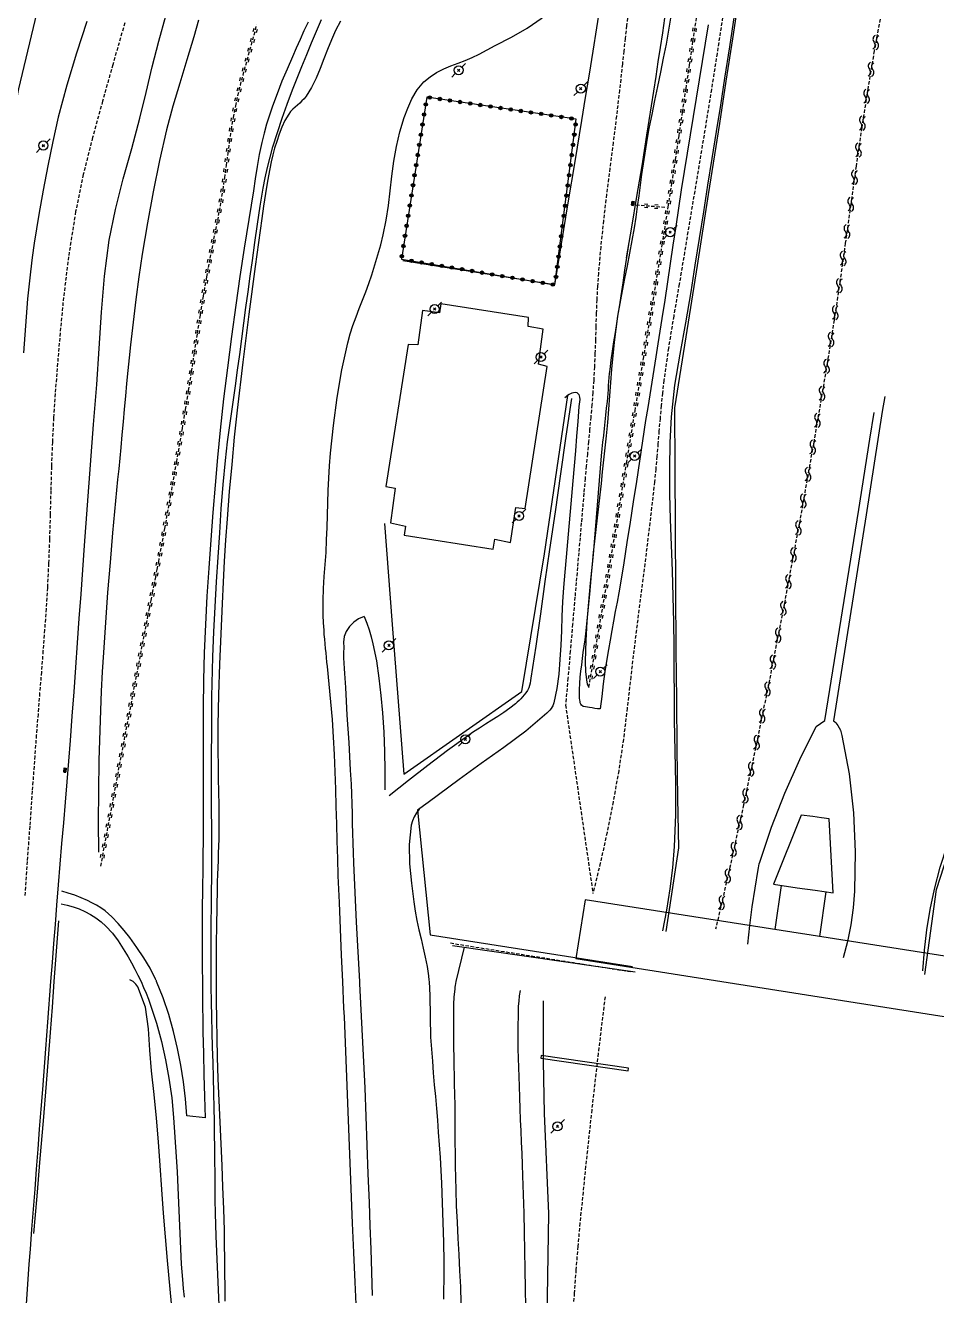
# Model space of a CAD drawing. Header units: millimetres. Extents: x 139000 to 140000, y 142998 to 144000.
# Drawn here: x 139575.7 to 139709.2, y 143625 to 143811 of the extents above; entities that cross this region are included whole.
import ezdxf

# ---------------------------------------------------------------- set-up
doc = ezdxf.new("R2010")
doc.units = ezdxf.units.MM
doc.linetypes.add('DASHED', pattern=[0.75, 0.5, -0.25])
doc.layers.get('0').update_dxf_attribs({"linetype": 'CONTINUOUS'})
for name, color, linetype in [('W0001', 6, 'DASHED'), ('W0008', 7, 'CONTINUOUS'), ('W0010', 4, 'CONTINUOUS'), ('W0017', 7, 'CONTINUOUS'), ('W0071', 7, 'CONTINUOUS'), ('W0104', 1, 'CONTINUOUS'), ('W0112', 1, 'DASHED'), ('W0120', 7, 'CONTINUOUS'), ('W0211', 2, 'CONTINUOUS'), ('W0214', 2, 'CONTINUOUS'), ('W0220', 5, 'DASHED'), ('W0300', 7, 'CONTINUOUS'), ('W0323', 7, 'CONTINUOUS'), ('W0401', 7, 'CONTINUOUS'), ('W0402', 7, 'CONTINUOUS'), ('W0473', 7, 'CONTINUOUS'), ('W0500', 5, 'DASHED'), ('W0510', 5, 'CONTINUOUS')]:
    doc.layers.add(name, color=color, linetype=linetype)

# ---------------------------------------------------------------- blocks, each defined once
blk = doc.blocks.new('T473')
for p, q in [((-0.166667, 0.166667), (0.166667, -0.166667)), ((-0.166667, -0.166667), (0.166667, 0.166667)), ((0.500001, 0.500001), (1.000002, 1.000002)), ((-1.000002, -1.000002), (-0.500001, -0.500001))]:
    blk.add_line(p, q)
blk.add_ellipse((0, 0), major_axis=(0.471405, 0.471405), ratio=1, start_param=5.4977871438, end_param=11.780972451)
blk = doc.blocks.new('T401')
for p, q in [((-0.3, 0.3), (0, 0.3)), ((-0.3, -0.25), (-0.3, 0.3)), ((-0.3, 0.15), (0, 0.15)), ((-0.3, 0), (0, 0)), ((0, 0.3), (0, -0.25)), ((-0.3, -0.15), (0, -0.15)), ((-0.3, -0.25), (-0.3, -0.3)), ((-0.3, -0.3), (0, -0.3)), ((0, -0.3), (0, -0.25))]:
    blk.add_line(p, q)
blk = doc.blocks.new('t323o')
at = {"color": 0, "linetype": 'Continuous'}
for radius in [0.25, 0.15]:
    blk.add_circle((0, 0), radius, dxfattribs=at)
blk = doc.blocks.new('t220o')
at = {"color": 0, "linetype": 'Continuous'}
for p, q in [((-0.25, 0.25), (0.25, 0.25)), ((-0.25, -0.25), (0.25, -0.25))]:
    blk.add_line(p, q, dxfattribs=at)
blk = doc.blocks.new('t500o')
at = {"color": 0, "linetype": 'Continuous'}
for centre, start, end in [((-0.5, 0.625), 216.8699, 323.1301), ((0.5, -0.125), 36.8699, 143.1301), ((0.5, -0.625), 36.8699, 143.1301), ((-0.5, 0.125), 216.8699, 323.1301)]:
    blk.add_arc(centre, 0.625, start, end, dxfattribs=at)

msp = doc.modelspace()

# ---------------------------------------------------------------- linework, layer by layer
at = {"layer": 'W0001'}
for points in [[(139664.01, 143812.84), (139663.8, 143810.97), (139663.58, 143809.09), (139663.37, 143807.22), (139663.17, 143805.35), (139662.76, 143801.52), (139662.3, 143797.7), (139661.82, 143793.88), (139661.33, 143790.06), (139660.85, 143786.24), (139660.4, 143782.42), (139660, 143778.59), (139659.66, 143774.75), (139659.52, 143772.79), (139659.42, 143770.82), (139659.34, 143768.86), (139659.29, 143766.89), (139659.23, 143764.93), (139659.16, 143762.96), (139659.08, 143761), (139658.97, 143759.04), (139658.84, 143757.24), (139658.7, 143755.44), (139658.54, 143753.65), (139658.38, 143751.85), (139658.21, 143750.06), (139658.04, 143748.26), (139657.87, 143746.47), (139657.71, 143744.67), (139657.53, 143742.5), (139657.34, 143740.33), (139657.15, 143738.15), (139656.97, 143735.98), (139656.78, 143733.8), (139656.59, 143731.63), (139656.41, 143729.45), (139656.22, 143727.28), (139655.88, 143723.33), (139655.54, 143719.38), (139655.2, 143715.42), (139654.85, 143711.47), (139658.86, 143683.9)], [(139590.26, 143811.36), (139588.5, 143805.25), (139587.01, 143799.91), (139585.54, 143794.57), (139584.19, 143789.18), (139583.06, 143783.74), (139582.01, 143777.12), (139581.21, 143770.45), (139580.59, 143763.77), (139580.06, 143757.09), (139579.82, 143753.54), (139579.65, 143749.99), (139579.52, 143746.43), (139579.42, 143742.88), (139579.33, 143739.33), (139579.23, 143735.77), (139579.09, 143732.22), (139578.92, 143728.67), (139578.73, 143725.59), (139578.51, 143722.5), (139578.28, 143719.42), (139578.04, 143716.34), (139577.79, 143713.26), (139577.55, 143710.18), (139577.3, 143707.1), (139577.07, 143704.02), (139576.7, 143698.88), (139576.33, 143693.74), (139575.96, 143688.6), (139575.6, 143683.46)], [(139677.86, 143812.19), (139677.05, 143806.91), (139676.22, 143801.62), (139675.74, 143798.65), (139675.26, 143795.67), (139674.76, 143792.69), (139674.27, 143789.72), (139673.77, 143786.74), (139673.27, 143783.77), (139672.77, 143780.79), (139672.29, 143777.81), (139671.5, 143773.13), (139670.69, 143768.44), (139669.92, 143763.75), (139669.26, 143759.04), (139669.04, 143757.19), (139668.85, 143755.33), (139668.69, 143753.47), (139668.53, 143751.61), (139668.39, 143749.75), (139668.23, 143747.89), (139668.06, 143746.03), (139667.88, 143744.17), (139667.2, 143738.18), (139666.46, 143732.19), (139665.7, 143726.2), (139664.94, 143720.22), (139664.4, 143715.63), (139663.88, 143711.03), (139663.32, 143706.44), (139662.63, 143701.86), (139661.82, 143697.34), (139660.93, 143692.84), (139659.94, 143688.36), (139658.86, 143683.9)], [(139660.63, 143668.77), (139659.63, 143660.5), (139658.68, 143652.21), (139657.79, 143643.93), (139656.95, 143635.63), (139656.64, 143632.22), (139656.37, 143628.81), (139656.12, 143625.4), (139655.88, 143621.98)]]:
    msp.add_lwpolyline(points, dxfattribs=at)
at = {"layer": 'W0008'}
for points in [[(139659.81, 143813.45), (139659.37, 143810.65), (139658.84, 143807.25), (139658.29, 143803.86), (139657.73, 143800.47), (139657.17, 143797.08), (139656.19, 143791.07), (139655.2, 143785.05), (139654.21, 143779.04), (139653.22, 143773.03)], [(139584.68, 143811.59), (139583.2, 143806.94), (139581.79, 143802.26), (139580.52, 143797.55), (139579.7, 143794.02), (139578.98, 143790.46), (139578.32, 143786.9), (139577.69, 143783.33), (139577.33, 143781.24), (139577, 143779.14), (139576.69, 143777.03), (139576.43, 143774.92), (139576.02, 143770.97), (139575.71, 143767), (139575.43, 143763.04)], [(139579.45, 143671), (139579.66, 143673.79), (139579.88, 143676.59), (139580.1, 143679.38), (139580.32, 143682.18), (139580.56, 143685.19), (139580.81, 143688.21), (139581.06, 143691.22), (139581.31, 143694.24), (139581.56, 143697.26), (139581.81, 143700.27), (139582.05, 143703.29), (139582.29, 143706.3), (139582.56, 143709.87), (139582.83, 143713.44), (139583.09, 143717.01), (139583.35, 143720.58), (139583.6, 143724.15), (139583.86, 143727.72), (139584.12, 143731.3), (139584.38, 143734.86), (139584.82, 143740.76), (139585.26, 143746.66), (139585.7, 143752.55), (139586.17, 143758.45), (139586.53, 143763.72), (139586.84, 143769.01), (139587.27, 143774.29), (139587.97, 143779.54), (139588.89, 143784.07), (139590.05, 143788.55), (139591.3, 143792.99), (139592.49, 143797.44), (139593.41, 143801.18), (139594.3, 143804.94), (139595.24, 143808.68), (139596.28, 143812.39)], [(139675.72, 143811.09), (139675.29, 143808.41), (139674.85, 143805.72), (139674.41, 143803.03), (139673.97, 143800.35), (139673.53, 143797.66), (139673.09, 143794.97), (139672.66, 143792.29), (139672.23, 143789.6), (139671.81, 143786.91), (139671.4, 143784.23), (139670.99, 143781.54), (139670.59, 143778.85), (139670.19, 143776.16), (139669.78, 143773.48), (139669.37, 143770.79), (139668.96, 143768.11), (139668.66, 143766.24), (139668.37, 143764.37), (139668.07, 143762.5), (139667.77, 143760.64), (139667.47, 143758.77), (139667.18, 143756.91), (139666.88, 143755.04), (139666.58, 143753.17), (139666.12, 143750.19), (139665.67, 143747.21), (139665.22, 143744.23), (139664.77, 143741.25), (139664.31, 143738.27), (139663.85, 143735.29), (139663.38, 143732.31), (139662.89, 143729.33), (139662.65, 143727.94), (139662.4, 143726.56), (139662.14, 143725.17), (139661.87, 143723.78), (139661.61, 143722.4), (139661.36, 143721.01), (139661.12, 143719.62), (139660.89, 143718.23), (139660.62, 143716.41), (139660.37, 143714.58), (139660.14, 143712.76), (139659.94, 143710.93)], [(139663.78, 143776.97), (139664.55, 143781.46), (139665.31, 143785.95), (139666.05, 143790.45), (139666.78, 143794.95), (139667.12, 143797.09), (139667.45, 143799.23), (139667.78, 143801.37), (139668.11, 143803.51), (139668.43, 143805.65), (139668.75, 143807.79), (139669.08, 143809.93), (139669.41, 143812.07)], [(139679.57, 143812.44), (139678.86, 143807.85), (139678.15, 143803.26), (139677.53, 143799.35), (139676.92, 143795.45), (139676.29, 143791.54), (139675.67, 143787.63), (139675.05, 143783.72), (139674.42, 143779.82), (139673.8, 143775.91), (139673.19, 143772), (139672.41, 143767.45), (139671.57, 143762.89), (139670.83, 143758.32), (139670.34, 143753.71), (139670.13, 143749.95), (139670.06, 143746.18), (139670.09, 143742.42), (139670.19, 143738.65), (139670.33, 143734.9), (139670.47, 143731.14), (139670.59, 143727.38), (139670.66, 143723.62), (139670.7, 143720.04), (139670.73, 143716.46), (139670.76, 143712.88), (139670.78, 143709.3), (139670.85, 143704.68), (139670.95, 143700.04), (139670.97, 143695.41), (139670.78, 143690.78), (139670.51, 143687.66), (139670.12, 143684.56), (139669.63, 143681.48), (139669.04, 143678.41)], [(139659.94, 143710.93), (139659.53, 143710.95), (139659.13, 143711), (139658.73, 143711.06), (139658.34, 143711.13), (139658.06, 143711.17), (139657.76, 143711.21), (139657.45, 143711.3), (139657.19, 143711.47), (139657.07, 143711.64), (139657.01, 143711.83), (139656.97, 143712.02), (139656.95, 143712.21), (139656.91, 143712.51), (139656.89, 143712.82), (139656.88, 143713.12), (139656.88, 143713.43), (139656.89, 143713.73), (139656.91, 143714.04), (139656.93, 143714.34), (139656.95, 143714.64), (139657.01, 143715.56), (139657.1, 143716.47), (139657.21, 143717.38), (139657.33, 143718.29), (139657.45, 143719.2), (139657.58, 143720.11), (139657.7, 143721.02), (139657.8, 143721.93), (139658.1, 143724.83), (139658.39, 143727.73), (139658.67, 143730.62), (139658.93, 143733.52), (139659.09, 143735.33), (139659.24, 143737.14), (139659.38, 143738.95), (139659.52, 143740.76), (139659.66, 143742.57), (139659.81, 143744.38), (139659.96, 143746.19), (139660.13, 143748), (139660.22, 143748.99), (139660.33, 143749.98), (139660.44, 143750.97), (139660.55, 143751.96), (139660.66, 143752.95), (139660.77, 143753.95), (139660.87, 143754.94), (139660.97, 143755.93), (139661.02, 143756.52), (139661.07, 143757.1), (139661.12, 143757.69), (139661.16, 143758.28), (139661.21, 143758.87), (139661.26, 143759.46), (139661.31, 143760.04), (139661.38, 143760.63), (139661.55, 143761.98), (139661.73, 143763.33), (139661.93, 143764.68), (139662.15, 143766.03), (139662.36, 143767.38), (139662.58, 143768.72), (139662.79, 143770.07), (139663, 143771.42), (139663.28, 143773.29), (139663.55, 143775.16), (139663.83, 143777.04), (139664.1, 143778.91)], [(139654.75, 143756.5), (139654.94, 143756.69), (139655.14, 143756.85), (139655.36, 143756.99), (139655.6, 143757.11), (139655.8, 143757.19), (139656.02, 143757.27), (139656.26, 143757.31), (139656.5, 143757.25), (139656.67, 143757.12), (139656.78, 143756.95), (139656.84, 143756.76), (139656.88, 143756.58), (139656.92, 143756.23), (139656.9, 143755.88), (139656.84, 143755.53), (139656.8, 143755.19), (139656.65, 143753.03), (139656.47, 143750.87), (139656.29, 143748.7), (139656.11, 143746.54), (139655.92, 143744.31), (139655.73, 143742.08), (139655.54, 143739.85), (139655.34, 143737.62), (139655.15, 143735.39), (139654.95, 143733.16), (139654.76, 143730.93), (139654.57, 143728.7), (139654.42, 143726.6), (139654.32, 143724.49), (139654.24, 143722.38), (139654.16, 143720.27), (139654.03, 143718.15), (139653.84, 143716.03), (139653.55, 143713.92), (139653.13, 143711.83), (139653.09, 143711.68), (139653.03, 143711.52), (139652.97, 143711.37), (139652.89, 143711.23), (139652.72, 143710.97), (139652.53, 143710.74), (139652.32, 143710.52), (139652.1, 143710.3), (139649.04, 143707.67), (139645.8, 143705.26), (139642.5, 143702.94), (139639.25, 143700.59), (139637.74, 143699.46), (139636.22, 143698.34), (139634.7, 143697.22), (139633.17, 143696.11)], [(139707.47, 143672.05), (139709.2, 143684.46), (139714.23, 143700.01), (139719.61, 143715.78), (139729.43, 143745.28)], [(139633.17, 143696.11), (139635.02, 143677.84)], [(139635.02, 143677.84), (139664.68, 143673.22)], [(139575.8, 143623.04), (139575.95, 143625.23), (139576.11, 143627.43), (139576.27, 143629.63), (139576.43, 143631.82), (139576.66, 143634.75), (139576.89, 143637.67), (139577.11, 143640.6), (139577.34, 143643.52), (139577.57, 143646.45), (139577.79, 143649.37), (139578.02, 143652.3), (139578.24, 143655.22), (139578.39, 143657.2), (139578.55, 143659.17), (139578.7, 143661.14), (139578.85, 143663.11), (139579, 143665.08), (139579.15, 143667.06), (139579.3, 143669.03), (139579.45, 143671)], [(139645.43, 143557.28), (139649.71, 143584.67), (139652.18, 143604.41), (139652.04, 143615.62), (139652.4, 143637.03), (139651.75, 143651.69), (139651.64, 143659.36), (139651.62, 143668.18)]]:
    msp.add_lwpolyline(points, dxfattribs=at)
at = {"layer": 'W0010'}
for points in [[(139579.93, 143671), (139580.58, 143679.91)], [(139576.94, 143634.11), (139577.42, 143639.6), (139577.88, 143645.1), (139578.34, 143650.59), (139578.78, 143656.09), (139579.08, 143659.81), (139579.37, 143663.54), (139579.65, 143667.27), (139579.93, 143671)]]:
    msp.add_lwpolyline(points, dxfattribs=at)
at = {"layer": 'W0017'}
for points in [[(139552, 143671), (139552.34, 143671.68), (139557.48, 143681.44), (139559.79, 143687.02), (139561.9, 143698.55), (139564.03, 143718.53), (139565.85, 143738.92), (139567.74, 143760.88), (139569.58, 143776.29), (139571.74, 143786.48), (139574.75, 143801.7), (139578.21, 143816.24)], [(139653.22, 143773.03), (139631, 143776.51)], [(139648.45, 143713.46), (139651.76, 143733.65), (139655.19, 143756.81)], [(139628.33, 143738.09), (139629.43, 143723.3), (139631.15, 143701.36)], [(139631.15, 143701.36), (139648.45, 143713.46)]]:
    msp.add_lwpolyline(points, dxfattribs=at)
at = {"layer": 'W0071'}
for points in [[(139617.11, 143811.47), (139616.52, 143810.2), (139615.94, 143808.94), (139615.37, 143807.67), (139614.82, 143806.4), (139614.05, 143804.61), (139613.29, 143802.82), (139612.57, 143801.01), (139611.89, 143799.18), (139611.45, 143797.87), (139611.04, 143796.55), (139610.67, 143795.22), (139610.34, 143793.88), (139609.97, 143792.11), (139609.66, 143790.33), (139609.38, 143788.55), (139609.1, 143786.76), (139608.43, 143782.59), (139607.77, 143778.4), (139607.14, 143774.22), (139606.54, 143770.03), (139605.92, 143765.46), (139605.31, 143760.89), (139604.75, 143756.31), (139604.24, 143751.73), (139603.84, 143747.72), (139603.5, 143743.7), (139603.18, 143739.68), (139602.89, 143735.66), (139602.59, 143731.54), (139602.31, 143727.41), (139602.07, 143723.29), (139601.89, 143719.15), (139601.8, 143715.11), (139601.77, 143711.06), (139601.77, 143707.01), (139601.76, 143702.96), (139601.76, 143701.52), (139601.75, 143700.07), (139601.75, 143698.62), (139601.75, 143697.17), (139601.74, 143695.72), (139601.74, 143694.28), (139601.73, 143692.83), (139601.73, 143691.38), (139601.71, 143689.87), (139601.7, 143688.36), (139601.68, 143686.85), (139601.66, 143685.34), (139601.64, 143683.83), (139601.62, 143682.32), (139601.61, 143680.8), (139601.61, 143679.29), (139601.61, 143677.22), (139601.61, 143675.15), (139601.62, 143673.07), (139601.63, 143671)], [(139602.92, 143671), (139602.91, 143673.18), (139602.91, 143675.37), (139602.92, 143677.55), (139602.94, 143679.74), (139602.97, 143681.92), (139602.99, 143684.11), (139603, 143686.29), (139603.01, 143688.48), (139603.01, 143690.28), (139603, 143692.08), (139603, 143693.89), (139602.99, 143695.69), (139602.98, 143697.49), (139602.97, 143699.29), (139602.97, 143701.1), (139602.98, 143702.9), (139602.99, 143704.86), (139603, 143706.82), (139603.01, 143708.77), (139603.02, 143710.73), (139603.04, 143712.69), (139603.07, 143714.65), (139603.12, 143716.61), (139603.17, 143718.57), (139603.32, 143722.22), (139603.5, 143725.86), (139603.72, 143729.51), (139603.94, 143733.15), (139604.17, 143736.69), (139604.4, 143740.24), (139604.67, 143743.78), (139605.01, 143747.32), (139605.16, 143748.68), (139605.33, 143750.05), (139605.51, 143751.42), (139605.71, 143752.78), (139605.91, 143754.14), (139606.1, 143755.5), (139606.3, 143756.87), (139606.49, 143758.23), (139606.8, 143760.53), (139607.1, 143762.82), (139607.41, 143765.12), (139607.71, 143767.42), (139608.02, 143769.72), (139608.33, 143772.01), (139608.64, 143774.31), (139608.97, 143776.6), (139609.33, 143779.24), (139609.69, 143781.89), (139610.08, 143784.52), (139610.54, 143787.15), (139610.85, 143788.68), (139611.18, 143790.21), (139611.55, 143791.73), (139611.97, 143793.23), (139612.62, 143795.34), (139613.33, 143797.42), (139614.08, 143799.49), (139614.86, 143801.55), (139615.53, 143803.29), (139616.22, 143805.01), (139616.93, 143806.73), (139617.64, 143808.45), (139618.37, 143810.16), (139619.08, 143811.88)], [(139594.93, 143671), (139594.89, 143671.09), (139594.85, 143671.18), (139594.81, 143671.27), (139594.77, 143671.36), (139593.96, 143672.96), (139593.04, 143674.5), (139592.05, 143675.99), (139590.99, 143677.44), (139590.17, 143678.49), (139589.31, 143679.52), (139588.38, 143680.49), (139587.37, 143681.38), (139586.76, 143681.82), (139586.12, 143682.21), (139585.46, 143682.55), (139584.79, 143682.87), (139583.87, 143683.27), (139582.94, 143683.63), (139581.99, 143683.95), (139581.03, 143684.22)], [(139580.93, 143682.37), (139581.83, 143682.2), (139582.71, 143681.96), (139583.57, 143681.65), (139584.4, 143681.28), (139585.24, 143680.83), (139586.03, 143680.32), (139586.79, 143679.75), (139587.49, 143679.12), (139588.44, 143678.08), (139589.27, 143676.97), (139590.03, 143675.81), (139590.75, 143674.62), (139591.25, 143673.73), (139591.74, 143672.83), (139592.2, 143671.92), (139592.64, 143671)], [(139592.64, 143671), (139593.02, 143670.15), (139593.38, 143669.28), (139593.73, 143668.41), (139594.05, 143667.53), (139594.9, 143664.91), (139595.62, 143662.25), (139596.23, 143659.56), (139596.74, 143656.85), (139597.14, 143653.99), (139597.41, 143651.11), (139597.6, 143648.24), (139597.79, 143645.36), (139597.94, 143643.12), (139598.05, 143640.87), (139598.14, 143638.61), (139598.22, 143636.36), (139598.31, 143634.11), (139598.41, 143631.86), (139598.54, 143629.61), (139598.7, 143627.36), (139598.82, 143626.07), (139598.95, 143624.78)], [(139599.34, 143651.35), (139599.17, 143653.83), (139598.89, 143656.3), (139598.5, 143658.76), (139598.01, 143661.19), (139597.41, 143663.69), (139596.72, 143666.17), (139595.9, 143668.61), (139594.93, 143671)], [(139601.63, 143671), (139601.65, 143669.16), (139601.67, 143667.31), (139601.69, 143665.47), (139601.72, 143663.62), (139601.78, 143660.48), (139601.85, 143657.33), (139601.93, 143654.19), (139602.03, 143651.05)], [(139604.1, 143623.63), (139603.94, 143627), (139603.78, 143630.37), (139603.64, 143633.73), (139603.55, 143637.1), (139603.53, 143639.02), (139603.5, 143640.95), (139603.49, 143642.87), (139603.47, 143644.79), (139603.45, 143646.71), (139603.43, 143648.63), (139603.4, 143650.55), (139603.37, 143652.48), (139603.33, 143654.7), (139603.27, 143656.93), (139603.2, 143659.15), (139603.13, 143661.38), (139603.06, 143663.6), (139603, 143665.83), (139602.95, 143668.05), (139602.92, 143670.28), (139602.92, 143670.46), (139602.92, 143670.64), (139602.92, 143670.82), (139602.92, 143671)], [(139602.03, 143651.05), (139599.34, 143651.35)]]:
    msp.add_lwpolyline(points, dxfattribs=at)
at = {"layer": 'W0104'}
msp.add_lwpolyline([(139631.21, 143736.36), (139644.24, 143734.31), (139644.49, 143735.77), (139646.79, 143735.27), (139647.57, 143740.42), (139648.93, 143740.25), (139652.15, 143761.07), (139650.86, 143761.42), (139651.56, 143766.52), (139649.35, 143766.94), (139649.44, 143768.24), (139636.56, 143770.24), (139636.36, 143768.91), (139633.87, 143769.26), (139633.19, 143764.22), (139631.81, 143764.27), (139628.53, 143743.49), (139629.87, 143743.26), (139629.2, 143738.15), (139631.41, 143737.68)], close=True, dxfattribs=at)
for points in [[(139691.06, 143695.15), (139689.36, 143695.37), (139685.3, 143685.25)], [(139692.33, 143694.98), (139691.06, 143695.15)], [(139691.42, 143684.37), (139694.07, 143683.98), (139693.45, 143694.83), (139692.33, 143694.98)], [(139685.3, 143685.25), (139688.78, 143684.75)], [(139686.42, 143685.09), (139685.53, 143678.62)], [(139688.78, 143684.75), (139691.42, 143684.37)], [(139688, 143678.23), (139657.71, 143682.98), (139656.36, 143674.36)], [(139692.1, 143677.59), (139693.04, 143684.13)], [(139690.85, 143677.79), (139688, 143678.23)], [(139719.38, 143671), (139719.73, 143673.25), (139690.85, 143677.79)], [(139656.36, 143674.36), (139677.76, 143671)], [(139677.76, 143671), (139718.38, 143664.63), (139719.38, 143671)]]:
    msp.add_lwpolyline(points, dxfattribs=at)
at = {"layer": 'W0112'}
msp.add_lwpolyline([(139637.98, 143676.65), (139664.68, 143672.41)], dxfattribs=at)
at = {"layer": 'W0120'}
msp.add_lwpolyline([(139638.27, 143676.29), (139665.06, 143672.42)], dxfattribs=at)
at = {"layer": 'W0211'}
for points in [[(139601.08, 143811.78), (139600.4, 143809.35), (139599.37, 143805.95), (139598.32, 143802.56), (139597.31, 143799.16), (139596.4, 143795.73), (139595.36, 143791.21), (139594.42, 143786.66), (139593.57, 143782.1), (139592.8, 143777.52), (139592.3, 143774.21), (139591.86, 143770.89), (139591.47, 143767.56), (139591.1, 143764.23), (139590.9, 143762.35), (139590.71, 143760.47), (139590.53, 143758.59), (139590.36, 143756.71), (139590.19, 143754.83), (139590.02, 143752.95), (139589.85, 143751.06), (139589.68, 143749.18), (139589.53, 143747.63), (139589.37, 143746.07), (139589.22, 143744.52), (139589.07, 143742.96), (139588.91, 143741.4), (139588.77, 143739.85), (139588.62, 143738.29), (139588.48, 143736.73), (139588.11, 143732.34), (139587.75, 143727.96), (139587.43, 143723.56), (139587.13, 143719.17), (139586.96, 143716.34), (139586.81, 143713.5), (139586.69, 143710.67), (139586.59, 143707.83), (139586.48, 143703.36), (139586.41, 143698.89), (139586.38, 143694.41), (139586.39, 143689.93)], [(139621.86, 143811.61), (139621.15, 143810.28), (139620.53, 143808.9), (139619.98, 143807.5), (139619.45, 143806.09), (139618.91, 143804.68), (139618.31, 143803.28), (139617.63, 143801.93), (139616.83, 143800.63), (139616.55, 143800.27), (139616.23, 143799.94), (139615.9, 143799.63), (139615.55, 143799.34), (139615.21, 143799.04), (139614.88, 143798.73), (139614.56, 143798.4), (139614.28, 143798.03), (139613.72, 143797.09), (139613.26, 143796.09), (139612.88, 143795.06), (139612.52, 143794.03), (139612.21, 143793.04), (139611.95, 143792.04), (139611.72, 143791.03), (139611.51, 143790.01), (139611.17, 143788.2), (139610.88, 143786.37), (139610.61, 143784.54), (139610.36, 143782.71), (139609.37, 143775.72), (139608.43, 143768.71), (139607.55, 143761.7), (139606.74, 143754.68), (139606.31, 143750.7), (139605.93, 143746.72), (139605.58, 143742.74), (139605.26, 143738.75), (139605.04, 143735.65), (139604.85, 143732.56), (139604.68, 143729.47), (139604.53, 143726.37), (139604.32, 143721.92), (139604.14, 143717.46), (139603.99, 143713.01), (139603.9, 143708.55), (139603.89, 143706.59), (139603.9, 143704.64), (139603.93, 143702.68), (139603.97, 143700.73), (139604.01, 143698.77), (139604.04, 143696.82), (139604.06, 143694.86), (139604.05, 143692.91), (139604.03, 143691.87), (139604, 143690.83), (139603.97, 143689.79), (139603.93, 143688.75), (139603.89, 143687.71), (139603.85, 143686.67), (139603.81, 143685.63), (139603.79, 143684.59), (139603.73, 143681.91), (139603.68, 143679.23), (139603.65, 143676.56), (139603.64, 143673.88), (139603.64, 143673.16), (139603.64, 143672.44), (139603.64, 143671.72), (139603.65, 143671)], [(139670.23, 143812.09), (139669.94, 143810.31), (139669.57, 143808.25), (139669.17, 143806.19), (139668.75, 143804.14), (139668.32, 143802.08), (139667.89, 143800.03), (139667.47, 143797.98), (139667.07, 143795.92), (139666.7, 143793.86), (139666.45, 143792.31), (139666.21, 143790.75), (139665.99, 143789.19), (139665.78, 143787.62), (139665.57, 143786.06), (139665.35, 143784.5), (139665.13, 143782.94), (139664.88, 143781.38), (139664.57, 143779.53), (139664.22, 143777.67), (139663.86, 143775.82), (139663.5, 143773.97), (139663.14, 143772.12), (139662.8, 143770.27), (139662.48, 143768.41), (139662.21, 143766.54), (139661.97, 143764.59), (139661.76, 143762.65), (139661.58, 143760.69), (139661.43, 143758.74), (139661.28, 143756.79), (139661.13, 143754.83), (139660.97, 143752.88), (139660.79, 143750.93), (139660.66, 143749.61), (139660.52, 143748.28), (139660.38, 143746.96), (139660.23, 143745.63), (139660.05, 143743.95), (139659.85, 143742.26), (139659.66, 143740.57), (139659.46, 143738.88), (139659.26, 143737.2), (139659.07, 143735.51), (139658.89, 143733.82), (139658.73, 143732.13), (139658.46, 143729.34), (139658.19, 143726.54), (139657.98, 143723.74), (139657.84, 143720.94), (139657.78, 143719.42), (139657.73, 143717.89), (139657.76, 143716.35), (139657.96, 143714.82), (139658.01, 143714.62), (139658.08, 143714.43), (139658.16, 143714.24), (139658.27, 143714.06)], [(139655.72, 143756.4), (139654.91, 143750.87), (139654.11, 143745.33), (139653.31, 143739.8), (139652.5, 143734.27), (139651.83, 143729.56), (139651.18, 143724.84), (139650.5, 143720.13), (139649.74, 143715.43), (139649.69, 143715.07), (139649.65, 143714.71), (139649.58, 143714.35), (139649.46, 143714), (139649.28, 143713.64), (139649.04, 143713.3), (139648.79, 143712.99), (139648.53, 143712.68), (139648.29, 143712.41), (139648.04, 143712.16), (139647.78, 143711.91), (139647.51, 143711.68), (139646.67, 143711.03), (139645.81, 143710.41), (139644.93, 143709.83), (139644.03, 143709.26), (139643.14, 143708.7), (139642.25, 143708.13), (139641.36, 143707.55), (139640.49, 143706.95), (139637.57, 143704.83), (139634.68, 143702.66), (139631.82, 143700.46), (139628.98, 143698.21)], [(139625.34, 143724.47), (139624.53, 143724.12), (139623.81, 143723.63), (139623.19, 143723), (139622.7, 143722.27), (139622.42, 143721.52), (139622.33, 143720.71), (139622.34, 143719.92), (139622.33, 143719.16), (139622.33, 143718.4), (139622.37, 143717.63), (139622.42, 143716.86), (139622.47, 143716.1), (139622.58, 143714.07), (139622.7, 143712.05), (139622.82, 143710.03), (139622.95, 143708.01), (139623.08, 143705.99), (139623.2, 143703.96), (139623.31, 143701.94), (139623.41, 143699.92), (139623.47, 143698.48), (139623.51, 143697.04), (139623.56, 143695.6), (139623.59, 143694.16), (139623.63, 143692.72), (139623.67, 143691.28), (139623.72, 143689.84), (139623.77, 143688.4), (139623.97, 143684.05), (139624.19, 143679.7), (139624.42, 143675.35), (139624.64, 143671)], [(139640, 143676.04), (139638.76, 143671)], [(139603.65, 143671), (139603.67, 143668.23), (139603.7, 143665.47), (139603.75, 143662.7), (139603.81, 143659.94), (139603.91, 143656.77), (139604.03, 143653.59), (139604.17, 143650.42), (139604.32, 143647.25), (139604.47, 143644.08), (139604.6, 143640.91), (139604.72, 143637.73), (139604.81, 143634.56), (139604.85, 143632.49), (139604.88, 143630.42), (139604.89, 143628.35), (139604.9, 143626.28), (139604.9, 143624.22)], [(139624.64, 143671), (139624.64, 143670.91), (139624.65, 143670.83), (139624.65, 143670.74), (139624.66, 143670.66), (139624.75, 143668.76), (139624.85, 143666.85), (139624.95, 143664.95), (139625.05, 143663.04), (139625.15, 143661.14), (139625.24, 143659.24), (139625.33, 143657.33), (139625.42, 143655.43), (139625.59, 143651.24), (139625.75, 143647.04), (139625.9, 143642.85), (139626.05, 143638.66), (139626.18, 143635.25), (139626.3, 143631.84), (139626.42, 143628.43), (139626.53, 143625.02)], [(139638.76, 143671), (139638.71, 143670.73), (139638.67, 143670.45), (139638.63, 143670.18), (139638.6, 143669.91), (139638.49, 143668.78), (139638.44, 143667.64), (139638.43, 143666.51), (139638.42, 143665.38), (139638.42, 143664.03), (139638.42, 143662.67), (139638.44, 143661.32), (139638.47, 143659.97), (139638.5, 143658.62), (139638.53, 143657.27), (139638.55, 143655.92), (139638.58, 143654.57), (139638.6, 143652.82), (139638.61, 143651.06), (139638.63, 143649.3), (139638.64, 143647.55), (139638.66, 143645.79), (139638.68, 143644.03), (139638.72, 143642.28), (139638.76, 143640.52), (139638.84, 143638.15), (139638.95, 143635.78), (139639.07, 143633.4), (139639.2, 143631.03), (139639.32, 143628.66), (139639.43, 143626.29), (139639.51, 143623.91)]]:
    msp.add_lwpolyline(points, dxfattribs=at)
at = {"layer": 'W0214'}
for points in [[(139622.22, 143671), (139622.04, 143674.87), (139621.87, 143678.73), (139621.71, 143682.6), (139621.55, 143686.46), (139621.46, 143689), (139621.39, 143691.54), (139621.33, 143694.08), (139621.26, 143696.62), (139621.2, 143699.16), (139621.11, 143701.7), (139621, 143704.23), (139620.86, 143706.77), (139620.68, 143709.36), (139620.44, 143711.95), (139620.19, 143714.54), (139619.95, 143717.12), (139619.88, 143717.79), (139619.82, 143718.46), (139619.75, 143719.13), (139619.68, 143719.79), (139619.62, 143720.46), (139619.56, 143721.13), (139619.5, 143721.8), (139619.46, 143722.47), (139619.4, 143723.55), (139619.35, 143724.63), (139619.32, 143725.72), (139619.33, 143726.8), (139619.39, 143728.56), (139619.5, 143730.32), (139619.64, 143732.08), (139619.75, 143733.84), (139619.83, 143735.66), (139619.9, 143737.47), (139619.95, 143739.29), (139620, 143741.1), (139620.06, 143742.92), (139620.15, 143744.73), (139620.26, 143746.54), (139620.42, 143748.36), (139620.86, 143752.43), (139621.38, 143756.5), (139622.06, 143760.55), (139622.94, 143764.55), (139623.3, 143765.83), (139623.7, 143767.08), (139624.15, 143768.32), (139624.63, 143769.55), (139625.11, 143770.77), (139625.59, 143771.99), (139626.04, 143773.23), (139626.46, 143774.47), (139626.92, 143775.93), (139627.36, 143777.39), (139627.77, 143778.86), (139628.13, 143780.34), (139628.56, 143782.48), (139628.89, 143784.63), (139629.16, 143786.78), (139629.41, 143788.94), (139629.69, 143791.11), (139630.06, 143793.27), (139630.55, 143795.41), (139631.19, 143797.51), (139631.72, 143798.9), (139632.33, 143800.27), (139633.1, 143801.58), (139634.1, 143802.74), (139634.99, 143803.48), (139635.96, 143804.11), (139636.99, 143804.63), (139638.05, 143805.08), (139639.09, 143805.48), (139640.14, 143805.88), (139641.18, 143806.31), (139642.19, 143806.81), (139644.55, 143808.05), (139646.91, 143809.29), (139649.23, 143810.62), (139651.44, 143812.13)], [(139625.34, 143724.47), (139625.73, 143723.48), (139626.07, 143722.49), (139626.37, 143721.48), (139626.63, 143720.45), (139627.13, 143717.95), (139627.51, 143715.42), (139627.79, 143712.89), (139628.03, 143710.35), (139628.22, 143707.53), (139628.34, 143704.71), (139628.38, 143701.89), (139628.35, 143699.06)], [(139633.39, 143696.26), (139633, 143695.72), (139632.68, 143695.14), (139632.43, 143694.52), (139632.25, 143693.88), (139631.91, 143691.06), (139631.98, 143688.22), (139632.28, 143685.42), (139632.62, 143682.66), (139632.81, 143681.29), (139633.07, 143679.93), (139633.36, 143678.59), (139633.68, 143677.25), (139634, 143675.91), (139634.3, 143674.56), (139634.56, 143673.2), (139634.75, 143671.83), (139634.78, 143671.63), (139634.8, 143671.42), (139634.82, 143671.21), (139634.84, 143671)], [(139624.2, 143622.68), (139624.02, 143627.01), (139623.83, 143631.33), (139623.65, 143635.65), (139623.35, 143643.19), (139623.05, 143650.73), (139622.75, 143658.28), (139622.44, 143665.82), (139622.38, 143667.11), (139622.33, 143668.41), (139622.27, 143669.7), (139622.22, 143671)], [(139634.84, 143671), (139634.91, 143669.98), (139634.96, 143668.96), (139634.98, 143667.94), (139634.99, 143666.92), (139635, 143665.9), (139635.01, 143664.88), (139635.04, 143663.86), (139635.08, 143662.84), (139635.2, 143661.1), (139635.33, 143659.36), (139635.47, 143657.63), (139635.62, 143655.89), (139635.77, 143654.16), (139635.92, 143652.43), (139636.07, 143650.69), (139636.2, 143648.96), (139636.33, 143647.09), (139636.46, 143645.23), (139636.57, 143643.36), (139636.67, 143641.49), (139636.78, 143638.62), (139636.88, 143635.74), (139636.95, 143632.86), (139637, 143629.98), (139637, 143628.61), (139637, 143627.24), (139636.98, 143625.87), (139636.96, 143624.51)], [(139649.04, 143623.32), (139648.98, 143626.07), (139648.93, 143628.82), (139648.88, 143631.57), (139648.82, 143634.32), (139648.76, 143637.07), (139648.69, 143639.82), (139648.61, 143642.57), (139648.55, 143644.21), (139648.49, 143645.85), (139648.41, 143647.49), (139648.34, 143649.13), (139648.27, 143650.76), (139648.2, 143652.4), (139648.14, 143654.04), (139648.09, 143655.68), (139648, 143658.41), (139647.92, 143661.14), (139647.88, 143663.87), (139647.93, 143666.6), (139647.97, 143667.38), (139648.03, 143668.15), (139648.12, 143668.93), (139648.23, 143669.7)]]:
    msp.add_lwpolyline(points, dxfattribs=at)
at = {"layer": 'W0220'}
for points in [[(139586.75, 143687.91), (139588.4, 143696.78), (139590.06, 143705.65), (139591.75, 143714.51), (139593.44, 143723.37), (139593.66, 143724.51), (139593.89, 143725.65), (139594.11, 143726.79), (139594.34, 143727.92), (139594.57, 143729.06), (139594.79, 143730.2), (139595.01, 143731.34), (139595.23, 143732.48), (139596.13, 143737.35), (139597.01, 143742.23), (139597.87, 143747.11), (139598.71, 143751.99), (139599.17, 143754.77), (139599.62, 143757.54), (139600.05, 143760.31), (139600.48, 143763.09), (139600.91, 143765.87), (139601.35, 143768.64), (139601.8, 143771.41), (139602.28, 143774.18), (139602.53, 143775.56), (139602.79, 143776.94), (139603.06, 143778.31), (139603.33, 143779.69), (139603.61, 143781.06), (139603.88, 143782.43), (139604.14, 143783.81), (139604.38, 143785.19), (139604.66, 143786.95), (139604.92, 143788.7), (139605.16, 143790.47), (139605.39, 143792.23), (139605.63, 143793.99), (139605.89, 143795.75), (139606.18, 143797.5), (139606.52, 143799.25), (139606.84, 143800.75), (139607.2, 143802.24), (139607.59, 143803.72), (139607.99, 143805.2), (139608.4, 143806.68), (139608.82, 143808.15), (139609.22, 143809.63), (139609.61, 143811.11)], [(139658.26, 143714.09), (139659.03, 143718.46), (139659.78, 143722.83), (139660.53, 143727.2), (139661.26, 143731.57), (139662.53, 143739.23), (139663.78, 143746.9), (139665.03, 143754.57), (139666.28, 143762.24), (139667.19, 143767.79), (139668.11, 143773.35), (139669.02, 143778.9), (139669.9, 143784.46), (139670.43, 143787.92), (139670.96, 143791.38), (139671.48, 143794.84), (139671.99, 143798.3), (139672.5, 143801.76), (139673.01, 143805.21), (139673.52, 143808.67), (139674.04, 143812.13)], [(139665.16, 143784.72), (139669.65, 143784.39)]]:
    msp.add_lwpolyline(points, dxfattribs=at)
at = {"layer": 'W0300'}
for points in [[(139591.49, 143671), (139591.02, 143671.28)], [(139597.09, 143623.87), (139596.89, 143625.97), (139596.7, 143628.06), (139596.51, 143630.16), (139596.21, 143633.63), (139595.95, 143637.11), (139595.7, 143640.58), (139595.45, 143644.06), (139595.19, 143647.53), (139594.9, 143651), (139594.56, 143654.47), (139594.17, 143657.94), (139593.93, 143660.96), (139593.76, 143664.09), (139593.29, 143667.24), (139592.17, 143670.21), (139592.03, 143670.44), (139591.87, 143670.64), (139591.69, 143670.83), (139591.49, 143671)]]:
    msp.add_lwpolyline(points, dxfattribs=at)
at = {"layer": 'W0323'}
msp.add_lwpolyline([(139630.79, 143776.79), (139653.3, 143773.01), (139656.42, 143797.27), (139634.53, 143800.51)], close=True, dxfattribs=at)
at = {"layer": 'W0402'}
msp.add_lwpolyline([(139651.23, 143659.78), (139664.03, 143657.94), (139664.09, 143658.32), (139651.29, 143660.17)], close=True, dxfattribs=at)
at = {"layer": 'W0500'}
msp.add_lwpolyline([(139709.81, 143854.98), (139708.39, 143848.17), (139706.94, 143841.37), (139705.49, 143834.56), (139704.05, 143827.76), (139702.66, 143820.94), (139701.33, 143814.12), (139700.07, 143807.27), (139699.12, 143801.66), (139698.24, 143796.03), (139697.42, 143790.39), (139696.63, 143784.75), (139695.84, 143779.11), (139695.04, 143773.47), (139694.2, 143767.84), (139693.3, 143762.22), (139691.29, 143750.43), (139689.2, 143738.66), (139687.01, 143726.91), (139684.72, 143715.18), (139682.86, 143706.03), (139680.93, 143696.89), (139678.92, 143687.77), (139676.84, 143678.67)], dxfattribs=at)
at = {"layer": 'W0510'}
for points in [[(139680.25, 143815.24), (139679.3, 143809.04), (139678.34, 143802.85), (139677.38, 143796.66), (139675.75, 143786.25), (139674.12, 143775.84), (139672.48, 143765.43), (139670.83, 143755.02)], [(139670.83, 143755.02), (139670.85, 143746.15), (139670.89, 143737.29), (139670.94, 143728.42), (139671.01, 143719.55), (139671.08, 143712.31), (139671.17, 143705.07), (139671.27, 143697.84), (139671.38, 143690.6)], [(139701.61, 143756.66), (139701.26, 143754.45), (139698.89, 143739.35), (139696.5, 143724.25), (139694.09, 143709.16)], [(139692.84, 143709.22), (139694.51, 143719.52), (139696.16, 143729.82), (139697.8, 143740.12), (139699.44, 143750.42), (139700.05, 143754.34)], [(139707.19, 143672.58), (139707.43, 143675.59), (139707.79, 143678.59), (139708.28, 143681.57), (139708.89, 143684.52), (139709.75, 143687.73), (139710.77, 143690.89), (139711.86, 143694.02), (139712.93, 143697.15), (139714.99, 143703.36), (139717.08, 143709.57), (139719.18, 143715.77), (139721.28, 143721.98), (139723.24, 143727.78), (139725.19, 143733.57), (139727.15, 143739.37), (139729.12, 143745.17)], [(139691.58, 143708.34), (139692.84, 143709.22)], [(139694.09, 143709.16), (139694.28, 143709.03), (139694.46, 143708.88), (139694.62, 143708.7), (139694.76, 143708.52), (139694.96, 143708.17), (139695.12, 143707.8), (139695.24, 143707.43), (139695.33, 143707.05), (139696.4, 143701.41), (139697.04, 143695.71), (139697.29, 143689.99), (139697.2, 143684.26), (139697.01, 143681.78), (139696.67, 143679.32), (139696.17, 143676.88), (139695.52, 143674.47)], [(139681.58, 143676.49), (139681.87, 143679.23), (139682.21, 143681.95), (139682.61, 143684.67), (139683.06, 143687.39), (139683.11, 143687.66), (139683.16, 143687.94), (139683.23, 143688.22), (139683.3, 143688.49), (139685.03, 143693.59), (139686.99, 143698.6), (139689.18, 143703.53), (139691.58, 143708.34)], [(139671.38, 143690.6), (139669.56, 143678.35)]]:
    msp.add_lwpolyline(points, dxfattribs=at)

# ---------------------------------------------------------------- block references
at = {"layer": 'W0220'}
for p, rotation in [((139609, 143808.83), 74.71328619109619), ((139609.39, 143810.28), 75.28784568018395), ((139673.55, 143808.86), 81.44278408954965), ((139673.77, 143810.35), 81.44278408954965), ((139608.6, 143807.39), 74.42029922597104), ((139673.33, 143807.38), 81.5456560236905), ((139608.2, 143805.94), 74.40892603252341), ((139673.11, 143805.9), 81.5456560236905), ((139607.41, 143803.05), 75.44931511494423), ((139607.8, 143804.49), 74.7520263426221), ((139672.89, 143804.41), 81.60646783658318), ((139607.05, 143801.59), 76.42746207051428), ((139672.45, 143801.44), 81.6252193370042), ((139672.67, 143802.93), 81.60646783658318), ((139606.71, 143800.13), 77.68633029871286), ((139672.23, 143799.96), 81.6252193370042), ((139606.4, 143798.66), 79.14850097364119), ((139672.01, 143798.48), 81.6252193370042), ((139605.88, 143795.71), 81.57849466565882), ((139606.13, 143797.19), 80.54631479825566), ((139671.57, 143795.51), 81.59163689280203), ((139671.79, 143796.99), 81.59163689280203), ((139605.66, 143794.22), 81.57849466565882), ((139671.35, 143794.02), 81.50572111870439), ((139605.46, 143792.74), 82.24479544853399), ((139671.13, 143792.54), 81.50572111870439), ((139605.26, 143791.25), 82.48263644233612), ((139670.91, 143791.06), 81.37774667004099), ((139604.86, 143788.28), 81.73407313191241), ((139605.06, 143789.76), 82.29170777946563), ((139670.46, 143788.09), 81.37774667004099), ((139670.69, 143789.57), 81.37774667004099), ((139604.64, 143786.79), 80.80986556229972), ((139670.23, 143786.61), 81.20771394719777), ((139604.4, 143785.31), 80.80986556229972), ((139666.66, 143784.61), 355.8807935696663), ((139668.16, 143784.5), 355.8807935696663), ((139670, 143785.13), 81.20771394719777), ((139604.14, 143783.84), 79.94669269787202), ((139669.77, 143783.64), 80.95995296617359), ((139603.57, 143780.89), 78.72425041013241), ((139603.86, 143782.36), 78.9600145498323), ((139669.3, 143780.68), 80.95995296617359), ((139669.53, 143782.16), 80.95995296617359), ((139603.28, 143779.42), 78.69412508305327), ((139669.06, 143779.2), 80.95995296617359), ((139602.99, 143777.95), 78.86964741395941), ((139668.82, 143777.72), 80.71377614050272), ((139602.7, 143776.47), 79.2169170588527), ((139668.58, 143776.24), 80.71377614050272), ((139602.16, 143773.52), 80.26861710542325), ((139602.43, 143775), 79.73591583149707), ((139668.1, 143773.28), 80.61701626880394), ((139668.34, 143774.76), 80.71377614050272), ((139601.91, 143772.04), 80.26861710542325), ((139667.85, 143771.8), 80.61701626880394), ((139601.66, 143770.57), 80.69419007777277), ((139667.61, 143770.32), 80.61701626880394), ((139601.18, 143767.6), 80.9997721416943), ((139601.42, 143769.08), 80.69419007777277), ((139667.36, 143768.84), 80.61701626880394), ((139600.95, 143766.12), 80.9997721416943), ((139666.87, 143765.88), 80.66967718681126), ((139667.12, 143767.36), 80.66967718681126), ((139600.72, 143764.64), 81.1853554851886), ((139666.63, 143764.4), 80.66967718681126), ((139600.49, 143763.16), 81.1853554851886), ((139666.39, 143762.92), 80.66967718681126), ((139600.03, 143760.19), 81.12816598803758), ((139600.26, 143761.68), 81.22815546606218), ((139666.15, 143761.44), 80.75884876817804), ((139599.8, 143758.71), 81.12816598803758), ((139665.66, 143758.48), 80.75884876817804), ((139665.91, 143759.96), 80.75884876817804), ((139599.57, 143757.23), 80.90816152411685), ((139665.42, 143757), 80.75884876817804), ((139599.33, 143755.75), 80.90816152411685), ((139665.18, 143755.52), 80.75884876817804), ((139598.84, 143752.79), 80.56814770165258), ((139599.09, 143754.27), 80.56814770165258), ((139664.94, 143754.04), 80.78668325158183), ((139598.6, 143751.31), 80.24541979005583), ((139664.46, 143751.07), 80.78668325158183), ((139664.7, 143752.55), 80.78668325158183), ((139598.34, 143749.83), 80.24541979005583), ((139664.22, 143749.59), 80.78668325158183), ((139598.09, 143748.35), 80.24541979005583), ((139663.98, 143748.11), 80.78668325158183), ((139597.57, 143745.4), 79.99280026206306), ((139597.83, 143746.87), 79.99280026206306), ((139663.74, 143746.63), 80.72772210312826), ((139597.31, 143743.92), 79.99280026206306), ((139663.26, 143743.67), 80.72772210312826), ((139663.5, 143745.15), 80.72772210312826), ((139597.05, 143742.44), 79.99280026206306), ((139663.02, 143742.19), 80.72772210312826), ((139596.78, 143740.97), 79.74769763032212), ((139662.77, 143740.71), 80.72772210312826), ((139596.25, 143738.01), 79.74769763032212), ((139596.52, 143739.49), 79.74769763032212), ((139662.53, 143739.23), 80.58196611120329), ((139595.98, 143736.54), 79.51011192061168), ((139662.04, 143736.27), 80.58196611120329), ((139662.29, 143737.75), 80.58196611120329), ((139595.71, 143735.06), 79.51011192061168), ((139661.8, 143734.79), 80.58196611120329), ((139595.43, 143733.59), 79.51011192061168), ((139661.55, 143733.31), 80.58196611120329), ((139594.88, 143730.64), 79.03596778556856), ((139595.16, 143732.11), 79.2654737773232), ((139661.31, 143731.83), 80.58196611120329), ((139594.59, 143729.17), 78.86753752300766), ((139660.81, 143728.87), 80.43543888930436), ((139661.06, 143730.35), 80.43543888930436), ((139594.3, 143727.7), 78.7249088169385), ((139660.56, 143727.39), 80.43543888930436), ((139594, 143726.23), 78.76171294509174), ((139660.31, 143725.91), 80.32409216098135), ((139593.43, 143723.28), 79.16043066490148), ((139593.71, 143724.75), 78.85959736402432), ((139659.8, 143722.96), 80.32409216098135), ((139660.05, 143724.44), 80.32409216098135), ((139593.14, 143721.81), 79.16043066490148), ((139659.55, 143721.48), 80.21274534962483), ((139592.86, 143720.34), 79.16043066490148), ((139659.29, 143720), 80.21274534962483), ((139592.3, 143717.39), 79.16043066490148), ((139592.58, 143718.86), 79.16043066490148), ((139659.04, 143718.52), 80.21274534962483), ((139592.02, 143715.92), 79.16043066490148), ((139658.52, 143715.57), 80.10139845630614), ((139658.78, 143717.05), 80.10139845630614), ((139591.73, 143714.44), 79.25990511529052), ((139591.45, 143712.97), 79.25990511529052), ((139590.89, 143710.02), 79.25990511529052), ((139591.17, 143711.5), 79.25990511529052), ((139590.62, 143708.55), 79.25990511529052), ((139590.34, 143707.07), 79.25990511529052), ((139590.06, 143705.6), 79.35937956355318), ((139589.5, 143702.65), 79.35937956355318), ((139589.78, 143704.13), 79.35937956355318), ((139589.23, 143701.18), 79.35937956355318), ((139588.95, 143699.7), 79.35937956355318), ((139588.67, 143698.23), 79.35937956355318), ((139588.12, 143695.28), 79.45885400943924), ((139588.39, 143696.76), 79.45885400943924), ((139587.85, 143693.81), 79.45885400943924), ((139587.57, 143692.33), 79.45885400943924), ((139587.3, 143690.86), 79.45885400943924), ((139587.02, 143689.38), 79.45885400943924)]:
    msp.add_blockref('t220o', p, dxfattribs=dict(at, rotation=rotation))
at = {"layer": 'W0323'}
for p, rotation in [((139634.36, 143799.44), 261.0468486227949), ((139634.94, 143800.44), 171.6070748125989), ((139636.43, 143800.23), 171.6070748125989), ((139637.91, 143800.01), 171.6070748125989), ((139639.39, 143799.79), 171.6070748125989), ((139640.88, 143799.57), 171.6070748125989), ((139642.36, 143799.35), 171.6070748125989), ((139634.12, 143797.96), 261.0468486227949), ((139643.85, 143799.13), 171.6070748125989), ((139645.33, 143798.91), 171.6070748125989), ((139646.81, 143798.69), 171.6070748125989), ((139648.3, 143798.47), 171.6070748125989), ((139649.78, 143798.26), 171.6070748125989), ((139651.27, 143798.04), 171.6070748125989), ((139652.75, 143797.82), 171.6070748125989), ((139654.23, 143797.6), 171.6070748125989), ((139655.72, 143797.38), 171.6070748125989), ((139633.89, 143796.48), 261.0468486227949), ((139656.32, 143796.5), 82.64956870146104), ((139633.66, 143795), 261.0468486227949), ((139656.13, 143795.01), 82.64956870146104), ((139633.19, 143792.03), 261.0468486227949), ((139633.42, 143793.51), 261.0468486227949), ((139655.75, 143792.03), 82.64956870146104), ((139655.94, 143793.52), 82.64956870146104), ((139632.96, 143790.55), 261.0468486227949), ((139655.56, 143790.55), 82.64956870146104), ((139632.72, 143789.07), 261.0468486227949), ((139655.36, 143789.06), 82.64956870146104), ((139632.49, 143787.59), 261.0468486227949), ((139655.17, 143787.57), 82.64956870146104), ((139632.02, 143784.62), 261.0468486227949), ((139632.26, 143786.11), 261.0468486227949), ((139654.79, 143784.59), 82.64956870146104), ((139654.98, 143786.08), 82.64956870146104), ((139631.79, 143783.14), 261.0468486227949), ((139654.6, 143783.11), 82.64956870146104), ((139631.56, 143781.66), 261.0468486227949), ((139654.41, 143781.62), 82.64956870146104), ((139631.32, 143780.18), 261.0468486227949), ((139654.21, 143780.13), 82.64956870146104), ((139630.86, 143777.21), 261.0468486227949), ((139631.09, 143778.7), 261.0468486227949), ((139653.83, 143777.16), 82.64956870146104), ((139654.02, 143778.64), 82.64956870146104), ((139632.27, 143776.54), 350.4782402165164), ((139633.75, 143776.29), 350.4782402165164), ((139635.23, 143776.04), 350.4782402165164), ((139636.71, 143775.79), 350.4782402165164), ((139638.19, 143775.55), 350.4782402165164), ((139639.67, 143775.3), 350.4782402165164), ((139641.14, 143775.05), 350.4782402165164), ((139653.64, 143775.67), 82.64956870146104), ((139642.62, 143774.8), 350.4782402165164), ((139644.1, 143774.55), 350.4782402165164), ((139645.58, 143774.3), 350.4782402165164), ((139647.06, 143774.06), 350.4782402165164), ((139648.54, 143773.81), 350.4782402165164), ((139650.02, 143773.56), 350.4782402165164), ((139651.5, 143773.31), 350.4782402165164), ((139653.45, 143774.18), 82.64956870146104), ((139652.98, 143773.06), 350.4782402165164)]:
    msp.add_blockref('t323o', p, dxfattribs=dict(at, rotation=rotation))
at = {"layer": 'W0401'}
for p, rotation in [((139664.86, 143784.92), 350.472914905076), ((139581.64, 143701.96), 355.3804702836404)]:
    msp.add_blockref('T401', p, dxfattribs=dict(at, rotation=rotation))
at = {"layer": 'W0473'}
for p in [(139639.19, 143804.44), (139657.08, 143801.75), (139578.33, 143793.42), (139670.18, 143780.73), (139635.67, 143769.47), (139651.23, 143762.44), (139664.96, 143747.95), (139648.04, 143739.17), (139628.96, 143720.22), (139659.93, 143716.39), (139640.16, 143706.48), (139653.67, 143649.79)]:
    msp.add_blockref('T473', p, dxfattribs=at)
at = {"layer": 'W0500'}
for p, rotation in [((139700.3, 143808.52), 259.600055700644), ((139699.61, 143804.58), 260.3830901041691), ((139698.96, 143800.63), 261.1376218861635), ((139698.34, 143796.68), 261.1376218861635), ((139697.76, 143792.73), 261.6812303823522), ((139697.19, 143788.77), 262.0138726479084), ((139696.63, 143784.8), 262.0138726479084), ((139696.08, 143780.84), 262.0888221575345), ((139695.52, 143776.88), 261.906044990693), ((139694.96, 143772.92), 261.5122113694615), ((139694.37, 143768.97), 261.5122113694615), ((139693.75, 143765.01), 260.9073524350718), ((139693.1, 143761.07), 260.3442102385274), ((139692.43, 143757.12), 260.3442102385274), ((139691.76, 143753.18), 260.3442102385274), ((139691.08, 143749.24), 259.9039316526164), ((139690.38, 143745.3), 259.9039316526164), ((139689.68, 143741.36), 259.9039316526164), ((139688.97, 143737.43), 259.4485423578772), ((139688.24, 143733.49), 259.4485423578772), ((139687.5, 143729.56), 259.4485423578772), ((139686.76, 143725.63), 258.9780425385561), ((139686, 143721.7), 258.9780425385561), ((139685.23, 143717.78), 258.9780425385561), ((139684.45, 143713.85), 258.5074063224867), ((139683.66, 143709.93), 258.5074063224867), ((139682.86, 143706.01), 258.0428924495275), ((139682.03, 143702.1), 258.0428924495275), ((139681.2, 143698.19), 258.0428924495275), ((139680.35, 143694.28), 257.5783781143541), ((139679.49, 143690.37), 257.5783781143541), ((139678.62, 143686.47), 257.1138633168147), ((139677.73, 143682.57), 257.1138633168147)]:
    msp.add_blockref('t500o', p, dxfattribs=dict(at, rotation=rotation))

doc.saveas('drawing.dxf')
